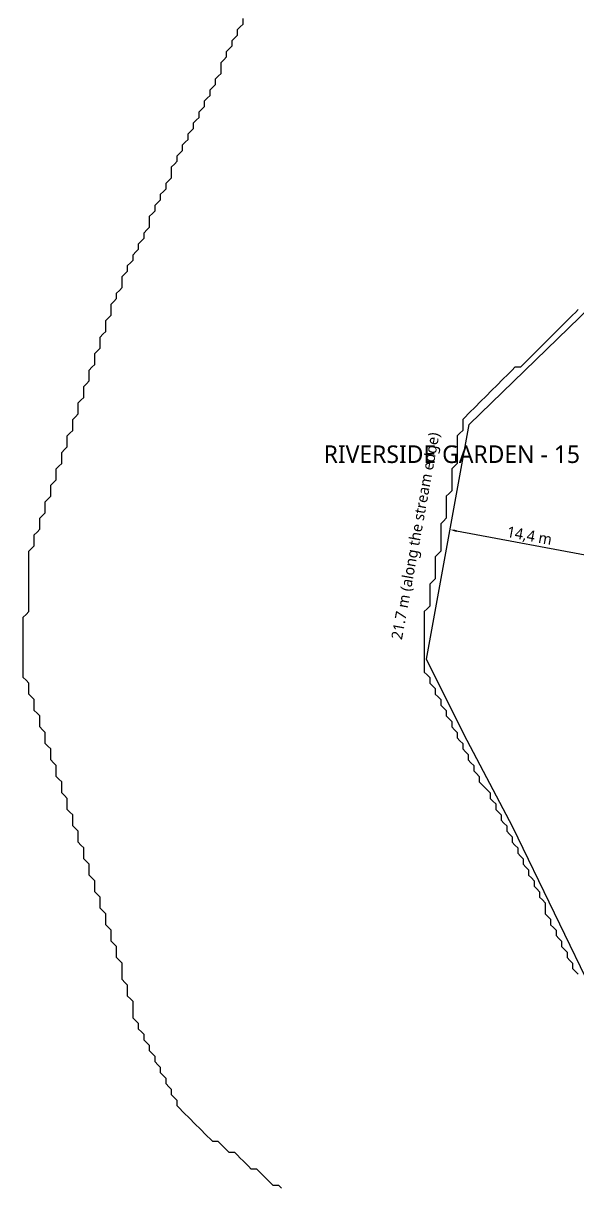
# Model space of a CAD drawing. Header units: metres. Extents: x 77 to 647, y -942 to -10.
# Drawn here: x 82.2 to 132.7, y -226.4 to -120.4 of the extents above; entities that cross this region are included whole.
import ezdxf
from ezdxf.enums import TextEntityAlignment as Align

# ---------------------------------------------------------------- set-up
doc = ezdxf.new("R2010")
doc.units = ezdxf.units.M
for name, color, linetype in [('COLONY_BOUNDARY', 3, 'Continuous'), ('DIM_BOUNDARY', 3, 'Continuous'), ('DIM_GARDEN', 82, 'Continuous'), ('RIVERSIDE_GARDEN', 82, 'Continuous'), ('STREAM', 5, 'Continuous')]:
    doc.layers.add(name, color=color, linetype=linetype)
doc.styles.add('OpenSans', font='OpenSans-Regular.ttf')
doc.dimstyles.new('ROAD_M', dxfattribs={"dimtxt": 1, "dimasz": 0.6, "dimexe": 0.3, "dimexo": 0.25, "dimgap": 0.2, "dimtad": 1, "dimdec": 1, "dimtxsty": 'OpenSans', "dimcen": 2.5, "dimazin": 3, "dimtfac": 1, "dimtmove": 0, "dimatfit": 3})

# ---------------------------------------------------------------- blocks, each defined once
blk = doc.blocks.new('_CLOSEDFILLED')
at = {"color": 0, "linetype": 'BYBLOCK'}
blk.add_solid([(-1, 0.16), (0, 0), (-1, -0.16)], dxfattribs=at)
blk = doc.blocks.new('*D247')
at = {"color": 0}
for p, q in [((121.13, -166.29), (121.14, -166.24)), ((121.68, -166.65), (134.69, -169.06)), ((135.32, -168.92), (135.33, -168.87))]:
    blk.add_line(p, q, dxfattribs=at)
at = {"layer": 'Defpoints'}
for p in [(121.09, -166.54), (121.09, -166.54), (135.28, -169.17)]:
    blk.add_point(p, dxfattribs=at)
at = {"layer": 'DIM_GARDEN', "color": 0, "xscale": 0.6, "yscale": 0.6}
for p, rotation in [((121.09, -166.54), 169.49687667655957), ((135.28, -169.17), -10.503123323440434)]:
    blk.add_blockref('_CLOSEDFILLED', p, dxfattribs=dict(at, rotation=rotation))
at = {"layer": 'DIM_GARDEN', "color": 0, "insert": (128.31, -167.16), "char_height": 1, "attachment_point": 5, "rotation": 349.4969, "style": 'OpenSans'}
blk.add_mtext('14,4 m', dxfattribs=at)

msp = doc.modelspace()

# ---------------------------------------------------------------- linework, layer by layer
at = {"layer": 'COLONY_BOUNDARY'}
msp.add_lwpolyline([(222.88, -259.14), (209.26, -249.96), (194.47, -246.82), (170.8, -238.57), (151.35, -227.07), (134.39, -209.29), (126.82, -193.61), (122.36, -185.17), (118.94, -178.32), (122.83, -156.97), (143.97, -136.46), (164.23, -123.19), (208.6, -107.93), (221.48, -103.71)], dxfattribs=at)
at = {"layer": 'RIVERSIDE_GARDEN'}
msp.add_lwpolyline([(222.88, -259.14), (209.26, -249.96), (194.47, -246.82), (194.47, -246.82), (170.8, -238.57), (151.35, -227.07), (134.39, -209.29), (126.82, -193.61), (122.36, -185.17), (118.94, -178.32), (122.83, -156.97), (143.97, -136.46), (164.23, -123.19), (208.6, -107.93), (221.48, -103.71)], dxfattribs=at)
at = {"layer": 'STREAM'}
for points in [[(105.75, -226.5), (105.5, -226.25), (105, -226.25), (104.75, -226), (104.5, -225.75), (104.25, -225.5), (104, -225.25), (103.75, -225), (103.5, -224.75), (103, -224.75), (102.75, -224.5), (102.5, -224.25), (102.25, -224), (102, -223.75), (101.75, -223.5), (101.5, -223.25), (101, -223.25), (100.75, -223), (100.5, -222.75), (100.25, -222.5), (100, -222.25), (99.5, -222.25), (99.25, -222), (99, -221.75), (98.75, -221.5), (98.5, -221.25), (98.25, -221), (98, -220.75), (97.75, -220.5), (97.5, -220.25), (97.25, -220), (97, -219.75), (96.75, -219.5), (96.5, -219.25), (96.25, -219), (96.25, -218.5), (96, -218.25), (95.75, -218), (95.75, -217.5), (95.5, -217.25), (95.25, -217), (95.25, -216.5), (95, -216.25), (94.75, -216), (94.75, -215.5), (94.5, -215.25), (94.25, -215), (94.25, -214.5), (94, -214.25), (93.75, -214), (93.75, -213.5), (93.5, -213.25), (93.25, -213), (93.25, -212.5), (93, -212.25), (92.75, -212), (92.75, -211.5), (92.5, -211.25), (92.25, -211), (92.25, -210.5), (92.25, -210), (92.25, -209.5), (92, -209.25), (91.75, -209), (91.75, -208.5), (91.75, -208), (91.5, -207.75), (91.25, -207.5), (91.25, -207), (91.25, -206.5), (91.25, -206), (91, -205.75), (90.75, -205.5), (90.75, -205), (90.75, -204.5), (90.5, -204.25), (90.25, -204), (90.25, -203.5), (90.25, -203), (90, -202.75), (89.75, -202.5), (89.75, -202), (89.75, -201.5), (89.5, -201.25), (89.25, -201), (89.25, -200.5), (89.25, -200), (89, -199.75), (88.75, -199.5), (88.75, -199), (88.75, -198.5), (88.5, -198.25), (88.25, -198), (88.25, -197.5), (88.25, -197), (88, -196.75), (87.75, -196.5), (87.75, -196), (87.75, -195.5), (87.5, -195.25), (87.25, -195), (87.25, -194.5), (87.25, -194), (87, -193.75), (86.75, -193.5), (86.75, -193), (86.75, -192.5), (86.5, -192.25), (86.25, -192), (86.25, -191.5), (86.25, -191), (86, -190.75), (85.75, -190.5), (85.75, -190), (85.75, -189.5), (85.5, -189.25), (85.25, -189), (85.25, -188.5), (85.25, -188), (85, -187.75), (84.75, -187.5), (84.75, -187), (84.75, -186.5), (84.5, -186.25), (84.25, -186), (84.25, -185.5), (84.25, -185), (84, -184.75), (83.75, -184.5), (83.75, -184), (83.75, -183.5), (83.5, -183.25), (83.25, -183), (83.25, -182.5), (83.25, -182), (83, -181.75), (82.75, -181.5), (82.75, -181), (82.75, -180.5), (82.5, -180.25), (82.25, -180), (82.25, -179.5), (82.25, -179), (82.25, -178.5), (82.25, -178), (82.25, -177.5), (82.25, -177), (82.25, -176.5), (82.25, -176), (82.25, -175.5), (82.25, -175), (82.25, -174.5), (82.5, -174.25), (82.75, -174), (82.75, -173.5), (82.75, -173), (82.75, -172.5), (82.75, -172), (82.75, -171.5), (82.75, -171), (82.75, -170.5), (82.75, -170), (82.75, -169.5), (82.75, -169), (82.75, -168.5), (83, -168.25), (83.25, -168), (83.25, -167.5), (83.25, -167), (83.5, -166.75), (83.75, -166.5), (83.75, -166), (83.75, -165.5), (84, -165.25), (84.25, -165), (84.25, -164.5), (84.25, -164), (84.5, -163.75), (84.75, -163.5), (84.75, -163), (84.75, -162.5), (85, -162.25), (85.25, -162), (85.25, -161.5), (85.25, -161), (85.5, -160.75), (85.75, -160.5), (85.75, -160), (85.75, -159.5), (86, -159.25), (86.25, -159), (86.25, -158.5), (86.25, -158), (86.5, -157.75), (86.75, -157.5), (86.75, -157), (86.75, -156.5), (87, -156.25), (87.25, -156), (87.25, -155.5), (87.25, -155), (87.5, -154.75), (87.75, -154.5), (87.75, -154), (87.75, -153.5), (88, -153.25), (88.25, -153), (88.25, -152.5), (88.25, -152), (88.5, -151.75), (88.75, -151.5), (88.75, -151), (88.75, -150.5), (89, -150.25), (89.25, -150), (89.25, -149.5), (89.25, -149), (89.5, -148.75), (89.75, -148.5), (89.75, -148), (89.75, -147.5), (90, -147.25), (90.25, -147), (90.25, -146.5), (90.25, -146), (90.5, -145.75), (90.75, -145.5), (90.75, -145), (91, -144.75), (91.25, -144.5), (91.25, -144), (91.25, -143.5), (91.5, -143.25), (91.75, -143), (91.75, -142.5), (92, -142.25), (92.25, -142), (92.25, -141.5), (92.5, -141.25), (92.75, -141), (92.75, -140.5), (93, -140.25), (93.25, -140), (93.25, -139.5), (93.5, -139.25), (93.75, -139), (93.75, -138.5), (93.75, -138), (94, -137.75), (94.25, -137.5), (94.25, -137), (94.5, -136.75), (94.75, -136.5), (94.75, -136), (95, -135.75), (95.25, -135.5), (95.25, -135), (95.5, -134.75), (95.75, -134.5), (95.75, -134), (95.75, -133.5), (96, -133.25), (96.25, -133), (96.25, -132.5), (96.5, -132.25), (96.75, -132), (96.75, -131.5), (97, -131.25), (97.25, -131), (97.25, -130.5), (97.5, -130.25), (97.75, -130), (97.75, -129.5), (98, -129.25), (98.25, -129), (98.25, -128.5), (98.5, -128.25), (98.75, -128), (98.75, -127.5), (99, -127.25), (99.25, -127), (99.25, -126.5), (99.5, -126.25), (99.75, -126), (99.75, -125.5), (100, -125.25), (100.25, -125), (100.25, -124.5), (100.25, -124), (100.5, -123.75), (100.75, -123.5), (100.75, -123), (101, -122.75), (101.25, -122.5), (101.25, -122), (101.5, -121.75), (101.75, -121.5), (101.75, -121), (102, -120.75), (102.25, -120.5), (102.25, -120)], [(132.75, -146.5), (132.5, -146.75), (132.25, -147), (132, -147.25), (131.75, -147.5), (131.5, -147.75), (131.25, -148), (131, -148.25), (130.75, -148.5), (130.5, -148.75), (130.25, -149), (130, -149.25), (129.75, -149.5), (129.5, -149.75), (129.25, -150), (129, -150.25), (128.75, -150.5), (128.5, -150.75), (128.25, -151), (128, -151.25), (127.75, -151.5), (127.5, -151.75), (127, -151.75), (126.75, -152), (126.5, -152.25), (126.25, -152.5), (126, -152.75), (125.75, -153), (125.5, -153.25), (125.25, -153.5), (125, -153.75), (124.75, -154), (124.5, -154.25), (124.25, -154.5), (124, -154.75), (123.75, -155), (123.5, -155.25), (123.25, -155.5), (123, -155.75), (122.75, -156), (122.5, -156.25), (122.25, -156.5), (122.25, -157), (122.25, -157.5), (122, -157.75), (121.75, -158), (121.75, -158.5), (121.75, -159), (121.75, -159.5), (121.75, -160), (121.75, -160.5), (121.5, -160.75), (121.25, -161), (121.25, -161.5), (121.25, -162), (121.25, -162.5), (121.25, -163), (121, -163.25), (120.75, -163.5), (120.75, -164), (120.75, -164.5), (120.75, -165), (120.75, -165.5), (120.5, -165.75), (120.25, -166), (120.25, -166.5), (120.25, -167), (120.25, -167.5), (120.25, -168), (120.25, -168.5), (120, -168.75), (119.75, -169), (119.75, -169.5), (119.75, -170), (119.75, -170.5), (119.75, -171), (119.5, -171.25), (119.25, -171.5), (119.25, -172), (119.25, -172.5), (119.25, -173), (119.25, -173.5), (119, -173.75), (118.75, -174), (118.75, -174.5), (118.75, -175), (118.75, -175.5), (118.75, -176), (118.75, -176.5), (118.75, -177), (118.75, -177.5), (118.75, -178), (118.75, -178.5), (118.75, -179), (118.75, -179.5), (119, -179.75), (119.25, -180), (119.25, -180.5), (119.5, -180.75), (119.75, -181), (119.75, -181.5), (120, -181.75), (120.25, -182), (120.25, -182.5), (120.5, -182.75), (120.75, -183), (120.75, -183.5), (121, -183.75), (121.25, -184), (121.25, -184.5), (121.5, -184.75), (121.75, -185), (121.75, -185.5), (122, -185.75), (122.25, -186), (122.25, -186.5), (122.5, -186.75), (122.75, -187), (122.75, -187.5), (123, -187.75), (123.25, -188), (123.25, -188.5), (123.5, -188.75), (123.75, -189), (123.75, -189.5), (124, -189.75), (124.25, -190), (124.5, -190.25), (124.75, -190.5), (124.75, -191), (125, -191.25), (125.25, -191.5), (125.25, -192), (125.5, -192.25), (125.75, -192.5), (125.75, -193), (126, -193.25), (126.25, -193.5), (126.25, -194), (126.5, -194.25), (126.75, -194.5), (126.75, -195), (127, -195.25), (127.25, -195.5), (127.25, -196), (127.5, -196.25), (127.75, -196.5), (127.75, -197), (128, -197.25), (128.25, -197.5), (128.25, -198), (128.5, -198.25), (128.75, -198.5), (128.75, -199), (129, -199.25), (129.25, -199.5), (129.25, -200), (129.5, -200.25), (129.75, -200.5), (129.75, -201), (129.75, -201.5), (130, -201.75), (130.25, -202), (130.25, -202.5), (130.5, -202.75), (130.75, -203), (130.75, -203.5), (131, -203.75), (131.25, -204), (131.25, -204.5), (131.5, -204.75), (131.75, -205), (131.75, -205.5), (132, -205.75), (132.25, -206), (132.25, -206.5), (132.5, -206.75), (132.75, -207)]]:
    msp.add_lwpolyline(points, dxfattribs=at)

# ---------------------------------------------------------------- texts
at = {"layer": 'DIM_BOUNDARY', "style": 'OpenSans'}
msp.add_text('21.7 m (along the stream edge)', height=1, rotation=79.6739, dxfattribs=at).set_placement((117.934, -167.107), align=Align.MIDDLE_CENTER)
at = {"layer": 'DIM_GARDEN', "style": 'OpenSans'}
msp.add_text('RIVERSIDE GARDEN - 15 m wide (open space)', height=1.6, dxfattribs=at).set_placement((131.572, -159.665), align=Align.MIDDLE_CENTER)

# ---------------------------------------------------------------- dimensions: what is measured, and where the dimension line sits
at = {"layer": 'DIM_GARDEN'}
dim = msp.add_linear_dim(base=(121.087, -166.537), p1=(121.087, -166.537), p2=(135.276, -169.167), angle=349.49688, dimstyle='ROAD_M', dxfattribs=at)
dim.commit()
dim.dimension.update_dxf_attribs({"geometry": '*D247', "text_midpoint": (128.309, -167.164)})

doc.saveas('drawing.dxf')
